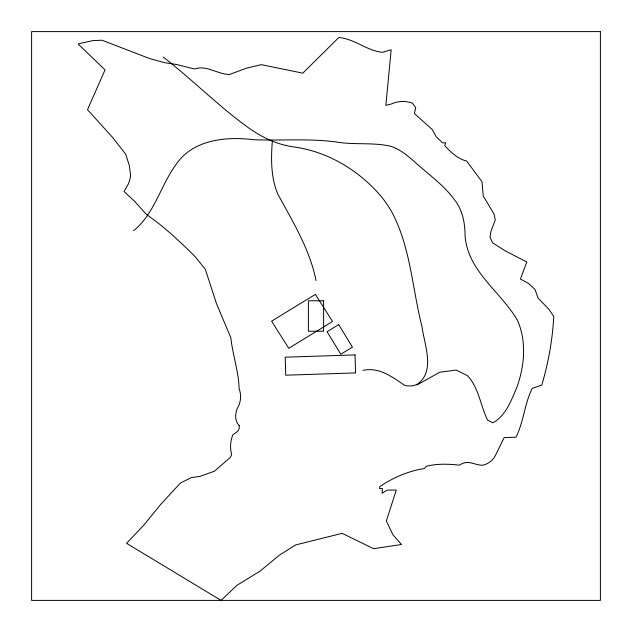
<?xml version="1.0" encoding="UTF-8"?>
<svg xmlns="http://www.w3.org/2000/svg" width="632" height="632" viewBox="0 0 632 632"><rect width="100%" height="100%" fill="white"/><g stroke="black" fill="none" stroke-linecap="round" stroke-linejoin="round"><path stroke-width="0.95" d="M272.329 141.213C271.223 155.488 270.923 170.095 274.462 184.078A72.332 72.332 0 0 0 278.001 194.451C293.019 222.014 309.735 249.332 316.055 280.561M133.557 230.735C154.54 213.869 160.433 185.816 175.862 164.786C192.634 139.546 225.877 136.291 253.558 139.704C281.509 140.841 309.585 138.218 337.456 142.16C355.184 145.028 373.457 142.168 390.947 146.332C402.308 150.084 410.95 158.758 419.782 166.421C431.822 176.865 444.857 186.527 454.289 199.562C462.743 209.887 465.034 223.262 465.073 236.226C468.17 271.997 501.05 291.779 517.529 320.471C526.819 341.667 524.465 366.118 516.865 387.44C511.248 400.238 505.9 415.793 492.905 422.792L487.627 420.154C480.391 405.515 479.001 388.088 467.506 375.669L456.193 370.06L439.753 372.24L416.875 385.03M362.973 370.328C379.398 366.947 391.729 376.727 404.369 385.141A14.346 14.346 0 0 0 407.34 385.907L411.685 385.931A17.641 17.641 0 0 0 417.357 384.185C435.693 371.387 424.341 344.456 421.971 326.633C412.317 288.729 410.689 248.1 392.298 212.897A106.666 106.666 0 0 0 381.388 196.71C359.252 170.442 327.66 151.427 293.382 146.869C277.329 144.625 262.343 137.571 249.174 128.28C218.87 106.563 192.634 79.806 163.167 57.014M239.212 425.644L239.196 428.662L237.743 431.285L232.932 434.729C230.317 440.812 229.811 448.151 231.675 454.495L230.498 457.26L214.438 471.203L200.178 476.346L191.156 477.634L180.341 483.132L160.773 504.312L144.001 524.939L126.566 543.315L221.058 600.4L236.866 585.382L260.029 571.138L279.542 555.054L295.642 544.918L342.133 533.337L373.567 548.694L401.51 544.5L392.899 534.743L386.342 520.966L396.272 490.077L387.171 490.092L382.068 493.26L382.407 488.544L379.405 488.418L379.895 486.632C393.041 477.547 408.612 470.966 424.443 468.502L426.268 466.282C437.178 463.556 448.349 463.904 459.432 465.168C468.502 459.069 473.795 465.215 482.674 465.255A19.071 19.071 0 0 0 496.104 454.068L504.099 437.66L516.02 437.186C523.715 421.757 524.489 403.895 532.239 388.293L541.774 385.149C548.339 362.831 552.558 339.645 553.751 316.442L548.616 308.977L538.109 298.091L535.004 289.543L528.471 283.413L520.444 279.067L526.788 261.94L505.197 250.865L492.502 242.743L490.029 237.213L490.938 231.344L495.283 219.976L494.177 214.311L483.259 196.031L482.019 181.779L466.645 161.065C457.655 158.822 450.908 152.296 444.794 145.676L445.544 142.793L442.621 142.864L436.254 136.86L432.343 129.607L414.466 113.618L415.706 107.693L412.443 103.174A27.524 27.524 0 0 0 391.706 103.869L385.852 105.402L391.168 49.738L382.455 52.33C366.892 50.829 354.165 38.623 338.776 37.541L302.815 73.162L261.261 64.646L246.535 68.169L229.416 74.513C217.495 74.276 206.308 64.685 194.419 69.014L176.818 64.567L164.794 62.694L150.132 58.744L101.997 40.219L92.92 40.59L78.084 43.94L105.054 69.899L87.5 109.66L112.741 137.618L125.736 154.271L129.347 165.726L130.555 174.748L130.303 177.774L128.573 183.588L124.054 191.504L134.45 201.174L146.15 214.137L159.145 223.823L171.391 234.061L183.628 245.366L195.256 256.734L205.337 269.358L216.539 303.763L230.838 337.772C232.671 354.829 238.659 371.442 239.094 388.49C241.637 395.277 240.903 402.655 237.15 408.651C235.072 414.474 234.662 420.896 239.212 425.644M315.4 294.37L271.602 321.151L288.737 348.287L332.535 321.506L315.4 294.37M338.728 324.635L327.036 331.674L340.782 354.212L352.474 347.181L338.728 324.635M355.058 354.908L285.214 357.183L285.704 375.195L355.547 372.92L355.058 354.908M600.4 31.6L31.6 31.6L31.6 600.4L600.4 600.4L600.4 31.6M323.608 300.785L308.392 300.785L308.392 331.215L323.608 331.215L323.608 300.785"/></g></svg>
